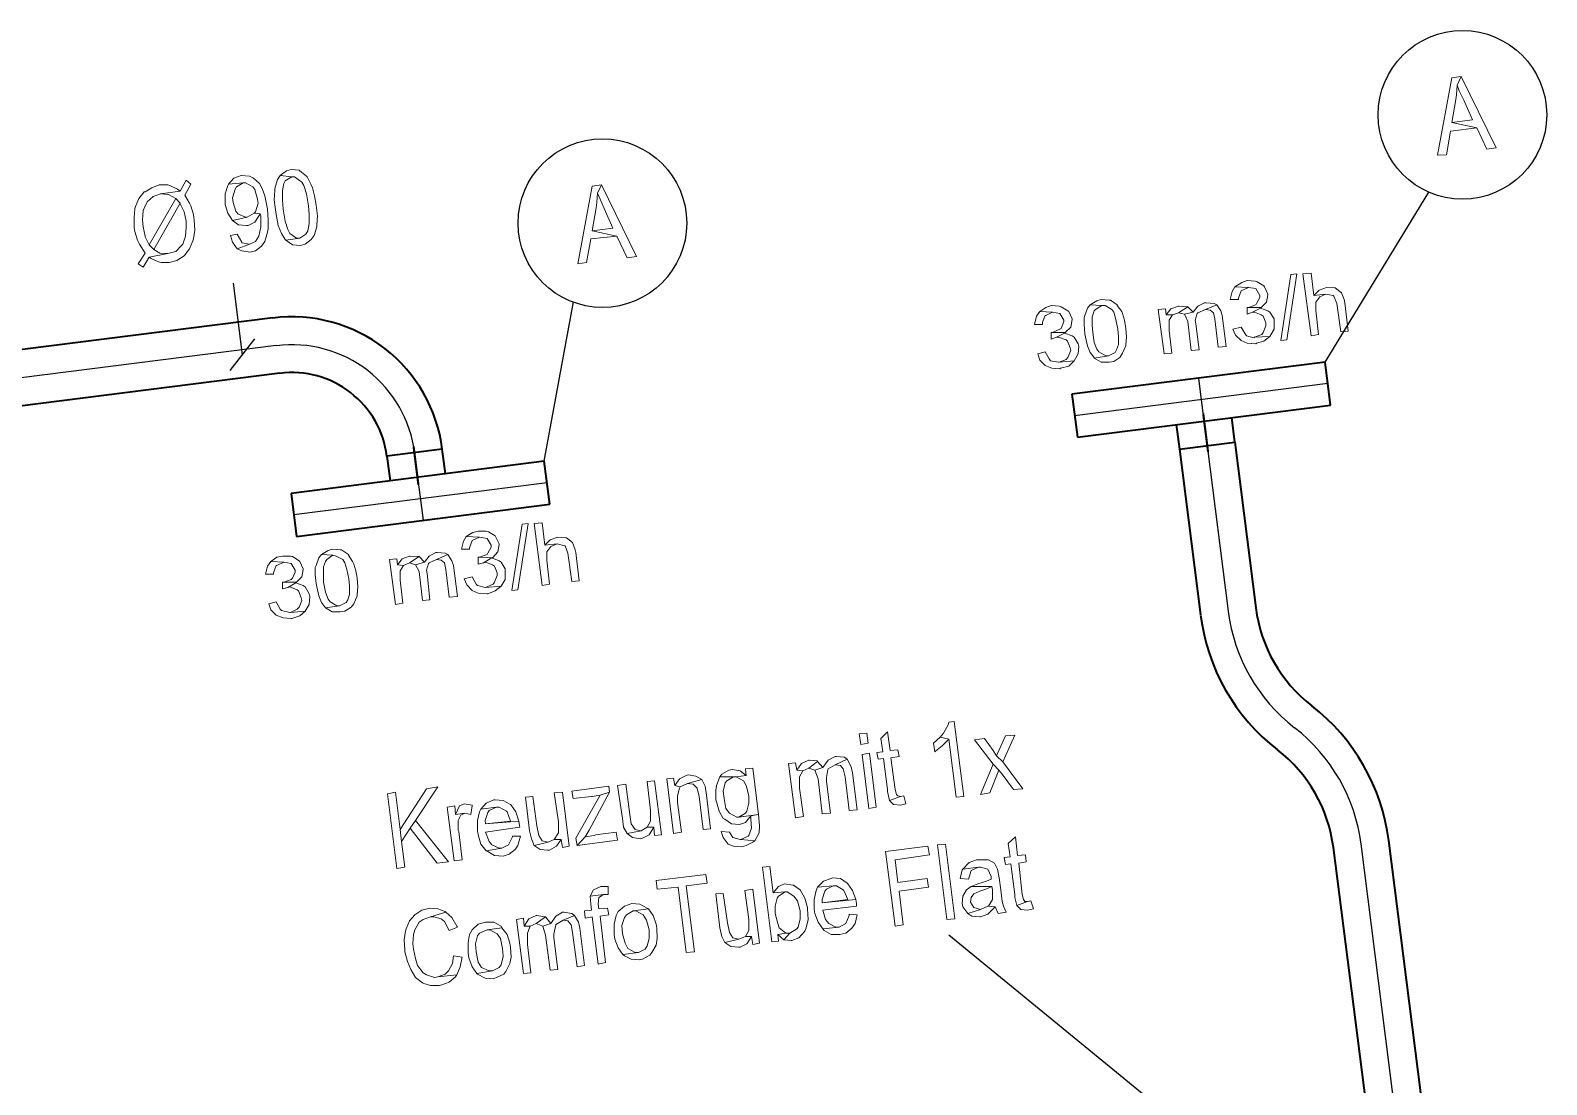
# Model space of a CAD drawing. Header units: metres. Extents: x 2713732.4 to 2713757.2, y 1226081.6 to 1226111.3.
# Drawn here: x 2713744.802 to 2713747.249, y 1226105.62 to 1226107.321 of the extents above; entities that cross this region are included whole.
import ezdxf

# ---------------------------------------------------------------- set-up
doc = ezdxf.new("R2010")
doc.units = ezdxf.units.M
doc.linetypes.add('DASHDOT', pattern=[1, 0.5, -0.25, 0, -0.25])
doc.layers.add('einlagen_boden_erstes_og', color=7, linetype='Continuous', true_color=0x000000)

msp = doc.modelspace()

# ---------------------------------------------------------------- linework, layer by layer
at = {"layer": 'einlagen_boden_erstes_og', "color": 7, "linetype": 'Continuous', "lineweight": 25, "extrusion": (0.000477202, 0.001815, 0.999998)}
for p, q in [((2713746.8916, 1226106.7861, -0.19), (2713747.0587, 1226107.0604, -0.1906)), ((2713745.1448, 1226106.798, -0.1892), (2713745.1301, 1226106.9136, -0.1894)), ((2713745.6317, 1226106.6262, -0.1891), (2713745.6788, 1226106.8833, -0.1896)), ((2713745.1249, 1226106.7723, -0.1892), (2713745.1647, 1226106.8237, -0.1893))]:
    msp.add_line(p, q, dxfattribs=at)
at = {"layer": 'einlagen_boden_erstes_og', "color": 150, "linetype": 'Continuous', "lineweight": 35, "true_color": 0x0080ff, "extrusion": (0.000477202, 0.001815, 0.999998)}
for p, q in [((2713745.1935, 1226106.8575, -0.1894), (2713743.3062, 1226106.618, -0.188)), ((2713745.2048, 1226106.7682, -0.1892), (2713743.3176, 1226106.5287, -0.1879)), ((2713745.4669, 1226106.6456, -0.1891), (2713745.3776, 1226106.6343, -0.189)), ((2713745.3776, 1226106.6343, -0.189), (2713745.3827, 1226106.5946, -0.189)), ((2713745.4286, 1226106.5904, -0.189), (2713745.421, 1226106.6499, -0.1891)), ((2713745.4289, 1226106.5879, -0.189), (2713745.4213, 1226106.6479, -0.1891)), ((2713745.472, 1226106.6059, -0.189), (2713745.4669, 1226106.6456, -0.1891)), ((2713745.6317, 1226106.6262, -0.1891), (2713745.223, 1226106.5743, -0.1889)), ((2713745.6405, 1226106.5568, -0.189), (2713745.6317, 1226106.6262, -0.1891)), ((2713745.223, 1226106.5743, -0.1889), (2713745.2318, 1226106.5049, -0.1887)), ((2713745.2318, 1226106.5049, -0.1887), (2713745.6405, 1226106.5568, -0.189))]:
    msp.add_line(p, q, dxfattribs=at)
at = {"layer": 'einlagen_boden_erstes_og', "color": 7, "linetype": 'DASHDOT', "lineweight": 25, "extrusion": (0.000477202, 0.001815, 0.999998)}
for p, q in [((2713745.1991, 1226106.8129, -0.1893), (2713743.3119, 1226106.5734, -0.1879)), ((2713746.7011, 1226106.651, -0.1897), (2713746.735, 1226106.384, -0.1892)), ((2713746.9492, 1226106.0089, -0.1887), (2713747.1153, 1226104.6998, -0.1864))]:
    msp.add_line(p, q, dxfattribs=at)
at = {"layer": 'einlagen_boden_erstes_og', "color": 1, "linetype": 'Continuous', "lineweight": 35, "true_color": 0xff0000, "extrusion": (0.000477202, 0.001815, 0.999998)}
for p, q in [((2713746.8916, 1226106.7861, -0.19), (2713746.4829, 1226106.7342, -0.1897)), ((2713746.9004, 1226106.7167, -0.1899), (2713746.8916, 1226106.7861, -0.19)), ((2713746.4829, 1226106.7342, -0.1897), (2713746.4917, 1226106.6648, -0.1896)), ((2713746.4917, 1226106.6648, -0.1896), (2713746.9004, 1226106.7167, -0.1899)), ((2713746.6945, 1226106.7031, -0.1898), (2713746.7021, 1226106.6431, -0.1897)), ((2713746.6948, 1226106.7006, -0.1898), (2713746.7023, 1226106.6411, -0.1897)), ((2713746.6514, 1226106.6851, -0.1897), (2713746.6564, 1226106.6454, -0.1897)), ((2713746.7457, 1226106.6567, -0.1897), (2713746.7407, 1226106.6964, -0.1898)), ((2713746.6564, 1226106.6454, -0.1897), (2713746.7457, 1226106.6567, -0.1897)), ((2713746.7457, 1226106.6567, -0.1897), (2713746.7796, 1226106.3896, -0.1893)), ((2713746.6564, 1226106.6454, -0.1897), (2713746.6903, 1226106.3783, -0.1892)), ((2713746.9046, 1226106.0032, -0.1886), (2713747.0707, 1226104.6942, -0.1863)), ((2713746.9939, 1226106.0145, -0.1887), (2713747.16, 1226104.7055, -0.1864))]:
    msp.add_line(p, q, dxfattribs=at)
at = {"layer": 'einlagen_boden_erstes_og', "color": 150, "linetype": 'Continuous', "lineweight": 25, "true_color": 0x0080ff, "extrusion": (0.000477202, 0.001815, 0.999998)}
for p, q in [((2713746.896, 1226106.7514, -0.19), (2713746.4873, 1226106.6995, -0.1897)), ((2713746.6872, 1226106.7602, -0.1899), (2713746.696, 1226106.6907, -0.1898)), ((2713745.6361, 1226106.5915, -0.1891), (2713745.2274, 1226106.5396, -0.1888)), ((2713745.4273, 1226106.6003, -0.189), (2713745.4361, 1226106.5308, -0.1889))]:
    msp.add_line(p, q, dxfattribs=at)
at = {"layer": 'einlagen_boden_erstes_og', "color": 140, "linetype": 'Continuous', "lineweight": 25, "true_color": 0x00c0ff, "extrusion": (0.000477202, 0.001815, 0.999998)}
msp.add_line((2713746.8383, 1226105.4082, -0.1875), (2713746.2842, 1226105.8616, -0.1881), dxfattribs=at)
at = {"layer": 'einlagen_boden_erstes_og', "color": 7, "lineweight": 0}
for points in [[(2713747.111, 1226107.2466), (2713747.0958, 1226107.2445), (2713747.073, 1226107.1196), (2713747.0871, 1226107.1206), (2713747.0936, 1226107.1587), (2713747.136, 1226107.1641), (2713747.0958, 1226107.1728), (2713747.1023, 1226107.2097), (2713747.1034, 1226107.2173), (2713747.1045, 1226107.2325)], [(2713747.111, 1226107.2466), (2713747.1045, 1226107.2325), (2713747.1077, 1226107.2238), (2713747.1153, 1226107.2086), (2713747.1295, 1226107.1771), (2713747.0958, 1226107.1728), (2713747.136, 1226107.1641), (2713747.1523, 1226107.1293), (2713747.1675, 1226107.1315)], [(2713745.2231, 1226107.0967), (2713745.2155, 1226107.0946), (2713745.2057, 1226107.087), (2713745.2242, 1226107.0848), (2713745.2286, 1226107.0848), (2713745.2405, 1226107.0761), (2713745.2438, 1226107.0707), (2713745.2481, 1226107.0576), (2713745.2514, 1226107.0381), (2713745.2525, 1226107.024), (2713745.2525, 1226107.0088), (2713745.2503, 1226106.9979), (2713745.247, 1226106.9925), (2713745.2372, 1226106.9859), (2713745.2144, 1226106.9827), (2713745.2253, 1226106.9751), (2713745.2383, 1226106.974), (2713745.2459, 1226106.9762), (2713745.2557, 1226106.9838), (2713745.2601, 1226106.9903), (2713745.2644, 1226107.0044), (2713745.2644, 1226107.0077), (2713745.2655, 1226107.0218), (2713745.2633, 1226107.0392), (2713745.2611, 1226107.0544), (2713745.2579, 1226107.0674), (2713745.2557, 1226107.0718), (2713745.2492, 1226107.0848), (2713745.2481, 1226107.0859), (2713745.2372, 1226107.0946), (2713745.2362, 1226107.0957)], [(2713745.0113, 1226107.0718), (2713745.0102, 1226107.0718), (2713744.9983, 1226107.0674), (2713744.9874, 1226107.0609), (2713744.9863, 1226107.0609), (2713744.9776, 1226107.05), (2713744.9722, 1226107.037), (2713744.9711, 1226107.0337), (2713744.97, 1226107.0185), (2713744.97, 1226107.0033), (2713744.9711, 1226106.9968), (2713744.9755, 1226106.9827), (2713744.9787, 1226106.9762), (2713744.9874, 1226106.962), (2713744.9766, 1226106.9447), (2713744.9842, 1226106.9392), (2713744.9939, 1226106.9555), (2713745.0243, 1226106.961), (2713745.0243, 1226106.961), (2713745.0113, 1226106.962), (2713745.0015, 1226106.9675), (2713744.9939, 1226106.9751), (2713744.9874, 1226106.9881), (2713744.9874, 1226106.9892), (2713744.9842, 1226107.0044), (2713744.9831, 1226107.0153), (2713744.9842, 1226107.0305), (2713744.9896, 1226107.0424), (2713744.9907, 1226107.0446), (2713745.0005, 1226107.0533), (2713745.0124, 1226107.0576), (2713745.0439, 1226107.062), (2713745.0396, 1226107.0652), (2713745.0276, 1226107.0707), (2713745.0243, 1226107.0718)], [(2713745.0537, 1226107.0794), (2713745.0439, 1226107.062), (2713745.0124, 1226107.0576), (2713745.0243, 1226107.0565), (2713745.0254, 1226107.0565), (2713745.0374, 1226107.05), (2713745.0439, 1226107.0424), (2713745.0439, 1226107.0413), (2713745.0504, 1226107.0283), (2713745.0537, 1226107.0131), (2713745.0537, 1226107.0033), (2713745.0526, 1226106.9892), (2713745.0482, 1226106.9762), (2713745.0461, 1226106.974), (2713745.0374, 1226106.9642), (2713745.0243, 1226106.961), (2713744.9939, 1226106.9555), (2713744.9972, 1226106.9534), (2713745.0091, 1226106.9479), (2713745.0135, 1226106.9468), (2713745.0265, 1226106.9468), (2713745.0385, 1226106.9501), (2713745.0504, 1226106.9577), (2713745.0504, 1226106.9577), (2713745.0591, 1226106.9686), (2713745.0645, 1226106.9816), (2713745.0656, 1226106.9849), (2713745.0678, 1226106.999), (2713745.0667, 1226107.0153), (2713745.0656, 1226107.024), (2713745.0613, 1226107.0381), (2713745.0591, 1226107.0424), (2713745.0515, 1226107.0555), (2713745.0613, 1226107.0728)], [(2713745.1221, 1226107.0728), (2713745.121, 1226107.0707), (2713745.1167, 1226107.0576), (2713745.1167, 1226107.0424), (2713745.1167, 1226107.0403), (2713745.121, 1226107.0261), (2713745.1286, 1226107.0142), (2713745.1525, 1226107.0196), (2713745.1493, 1226107.0196), (2713745.1373, 1226107.025), (2713745.1341, 1226107.0294), (2713745.1297, 1226107.0435), (2713745.1286, 1226107.0511), (2713745.133, 1226107.0652), (2713745.1351, 1226107.0685), (2713745.146, 1226107.075)], [(2713745.1427, 1226107.087), (2713745.1427, 1226107.087), (2713745.1308, 1226107.0826), (2713745.1221, 1226107.0728), (2713745.146, 1226107.075), (2713745.1493, 1226107.075), (2713745.1612, 1226107.0685), (2713745.1645, 1226107.0642), (2713745.1688, 1226107.0489), (2713745.1699, 1226107.0424), (2713745.1656, 1226107.0283), (2713745.1634, 1226107.0261), (2713745.1732, 1226107.025), (2713745.1742, 1226107.0218), (2713745.1742, 1226107.0196), (2713745.1742, 1226107.0044), (2713745.171, 1226106.9892), (2713745.1656, 1226106.9805), (2713745.1558, 1226106.9762), (2713745.1362, 1226106.9686), (2713745.1438, 1226106.9653), (2713745.1569, 1226106.9631), (2713745.1656, 1226106.9653), (2713745.1753, 1226106.9729), (2713745.1808, 1226106.9805), (2713745.1851, 1226106.9957), (2713745.1862, 1226107.0012), (2713745.1862, 1226107.0153), (2713745.1851, 1226107.0327), (2713745.184, 1226107.0381), (2713745.1808, 1226107.0544), (2713745.1764, 1226107.0663), (2713745.1721, 1226107.0739), (2713745.1623, 1226107.0826), (2713745.1558, 1226107.0859)], [(2713745.2057, 1226107.087), (2713745.2014, 1226107.0804), (2713745.1971, 1226107.0663), (2713745.1971, 1226107.0631), (2713745.196, 1226107.0479), (2713745.1981, 1226107.0316), (2713745.1992, 1226107.024), (2713745.2025, 1226107.0066), (2713745.2079, 1226106.9935), (2713745.2134, 1226106.9838), (2713745.2144, 1226106.9827), (2713745.2372, 1226106.9859), (2713745.2318, 1226106.9859), (2713745.221, 1226106.9935), (2713745.2177, 1226107.0001), (2713745.2134, 1226107.0131), (2713745.2101, 1226107.0327), (2713745.209, 1226107.0479), (2713745.209, 1226107.0631), (2713745.2112, 1226107.0739), (2713745.2134, 1226107.0783), (2713745.2242, 1226107.0848)], [(2713745.7239, 1226107.0718), (2713745.7087, 1226107.0696), (2713745.6859, 1226106.9447), (2713745.7, 1226106.9468), (2713745.7065, 1226106.9849), (2713745.7489, 1226106.9892), (2713745.7087, 1226106.9979), (2713745.7152, 1226107.0348), (2713745.7163, 1226107.0435), (2713745.7174, 1226107.0587)], [(2713745.7239, 1226107.0718), (2713745.7174, 1226107.0587), (2713745.7217, 1226107.0489), (2713745.7282, 1226107.0337), (2713745.7423, 1226107.0022), (2713745.7087, 1226106.9979), (2713745.7489, 1226106.9892), (2713745.7652, 1226106.9544), (2713745.7804, 1226106.9566)], [(2713745.0374, 1226107.05), (2713744.9939, 1226106.9751), (2713745.0015, 1226106.9675), (2713745.0439, 1226107.0424)], [(2713745.1634, 1226107.0261), (2713745.1525, 1226107.0196), (2713745.1286, 1226107.0142), (2713745.1384, 1226107.0077), (2713745.1514, 1226107.0066), (2713745.1536, 1226107.0066), (2713745.1645, 1226107.012), (2713745.1656, 1226107.0131), (2713745.1732, 1226107.025)], [(2713745.1362, 1226106.9925), (2713745.1254, 1226106.9903), (2713745.1286, 1226106.9794), (2713745.1362, 1226106.9686), (2713745.1558, 1226106.9762), (2713745.1438, 1226106.9783), (2713745.1438, 1226106.9794)]]:
    msp.add_lwpolyline(points, close=True, dxfattribs=at)
at = {"layer": 'einlagen_boden_erstes_og', "color": 1, "lineweight": 0}
for points in [[(2713746.8199, 1226106.8208), (2713746.8362, 1226106.9273), (2713746.846, 1226106.9284), (2713746.8297, 1226106.8219), (2713746.8199, 1226106.8208)], [(2713746.8688, 1226106.9295), (2713746.8557, 1226106.9284), (2713746.8688, 1226106.8284), (2713746.8807, 1226106.8306), (2713746.8764, 1226106.8697), (2713746.8764, 1226106.8708), (2713746.8764, 1226106.8828), (2713746.8829, 1226106.8914), (2713746.8927, 1226106.8958), (2713746.8731, 1226106.8936)], [(2713746.746, 1226106.9077), (2713746.7417, 1226106.9001), (2713746.7384, 1226106.8871), (2713746.7515, 1226106.8871), (2713746.7515, 1226106.8893), (2713746.7558, 1226106.9012), (2713746.7558, 1226106.9012), (2713746.7678, 1226106.9066)], [(2713746.7656, 1226106.9175), (2713746.7569, 1226106.9143), (2713746.746, 1226106.9077), (2713746.7678, 1226106.9066), (2713746.7678, 1226106.9066), (2713746.7797, 1226106.9045), (2713746.7862, 1226106.8936), (2713746.7862, 1226106.8904), (2713746.7808, 1226106.8806), (2713746.7797, 1226106.8784), (2713746.7678, 1226106.8741), (2713746.7884, 1226106.8741), (2713746.7971, 1226106.8828), (2713746.7993, 1226106.8947), (2713746.7993, 1226106.8958), (2713746.7938, 1226106.9077), (2713746.7927, 1226106.9088), (2713746.7819, 1226106.9153), (2713746.7786, 1226106.9164)], [(2713746.8938, 1226106.9066), (2713746.8818, 1226106.9023), (2713746.8731, 1226106.8936), (2713746.8927, 1226106.8958), (2713746.9046, 1226106.8936), (2713746.9057, 1226106.8925), (2713746.9101, 1226106.8806), (2713746.9166, 1226106.835), (2713746.9285, 1226106.836), (2713746.9231, 1226106.8817), (2713746.922, 1226106.8871), (2713746.9177, 1226106.898), (2713746.9079, 1226106.9056), (2713746.9068, 1226106.9056)], [(2713746.4495, 1226106.8773), (2713746.4408, 1226106.8741), (2713746.431, 1226106.8675), (2713746.4517, 1226106.8665), (2713746.4517, 1226106.8665), (2713746.4636, 1226106.8643), (2713746.4701, 1226106.8534), (2713746.4701, 1226106.8513), (2713746.4658, 1226106.8404), (2713746.4636, 1226106.8393), (2713746.4517, 1226106.8339), (2713746.4723, 1226106.8339), (2713746.481, 1226106.8426), (2713746.4832, 1226106.8545), (2713746.4832, 1226106.8556), (2713746.4777, 1226106.8675), (2713746.4766, 1226106.8686), (2713746.4658, 1226106.8751), (2713746.4625, 1226106.8762)], [(2713746.5125, 1226106.8784), (2713746.5081, 1226106.873), (2713746.5038, 1226106.861), (2713746.5027, 1226106.8578), (2713746.5027, 1226106.8469), (2713746.5038, 1226106.8317), (2713746.5049, 1226106.8263), (2713746.5081, 1226106.8121), (2713746.5125, 1226106.8013), (2713746.519, 1226106.7937), (2713746.519, 1226106.7926), (2713746.5418, 1226106.7959), (2713746.5375, 1226106.7959), (2713746.5266, 1226106.8024), (2713746.5234, 1226106.8067), (2713746.519, 1226106.8176), (2713746.5168, 1226106.8339), (2713746.5157, 1226106.8458), (2713746.5157, 1226106.8589), (2713746.519, 1226106.8686), (2713746.5212, 1226106.8708), (2713746.531, 1226106.8773)], [(2713746.5299, 1226106.8871), (2713746.5234, 1226106.8849), (2713746.5125, 1226106.8784), (2713746.531, 1226106.8773), (2713746.5364, 1226106.8773), (2713746.5472, 1226106.8708), (2713746.5505, 1226106.8665), (2713746.5538, 1226106.8545), (2713746.557, 1226106.8393), (2713746.5581, 1226106.8274), (2713746.5581, 1226106.8143), (2713746.5549, 1226106.8056), (2713746.5527, 1226106.8013), (2713746.5418, 1226106.7959), (2713746.519, 1226106.7926), (2713746.5299, 1226106.7861), (2713746.5429, 1226106.7861), (2713746.5505, 1226106.7872), (2713746.5603, 1226106.7937), (2713746.5646, 1226106.8002), (2713746.5701, 1226106.8121), (2713746.5701, 1226106.8143), (2713746.5711, 1226106.8263), (2713746.5701, 1226106.8404), (2713746.5679, 1226106.8534), (2713746.5646, 1226106.8643), (2713746.5635, 1226106.8675), (2713746.5559, 1226106.8773), (2713746.5559, 1226106.8784), (2713746.5451, 1226106.886), (2713746.5429, 1226106.886)], [(2713746.6341, 1226106.8719), (2713746.6222, 1226106.8708), (2713746.632, 1226106.7991), (2713746.6439, 1226106.8002), (2713746.6396, 1226106.8371), (2713746.6396, 1226106.8404), (2713746.6396, 1226106.8534), (2713746.645, 1226106.8621), (2713746.6352, 1226106.8621)], [(2713746.6559, 1226106.8762), (2713746.6548, 1226106.8762), (2713746.6428, 1226106.8719), (2713746.6352, 1226106.8621), (2713746.645, 1226106.8621), (2713746.6548, 1226106.8654), (2713746.67, 1226106.8751), (2713746.6689, 1226106.8751)], [(2713746.67, 1226106.8751), (2713746.6548, 1226106.8654), (2713746.6646, 1226106.8632), (2713746.6787, 1226106.8665)], [(2713746.6993, 1226106.8817), (2713746.6971, 1226106.8817), (2713746.6863, 1226106.8762), (2713746.6787, 1226106.8665), (2713746.6646, 1226106.8632), (2713746.6646, 1226106.8632), (2713746.67, 1226106.8513), (2713746.6754, 1226106.8045), (2713746.6885, 1226106.8056), (2713746.683, 1226106.848), (2713746.6819, 1226106.8534), (2713746.6852, 1226106.8643), (2713746.6863, 1226106.8654), (2713746.6982, 1226106.8708), (2713746.7167, 1226106.8784), (2713746.7124, 1226106.8806)], [(2713746.7167, 1226106.8784), (2713746.6982, 1226106.8708), (2713746.7058, 1226106.8697), (2713746.7113, 1226106.8654), (2713746.7134, 1226106.8556), (2713746.7189, 1226106.81), (2713746.7319, 1226106.8111), (2713746.7254, 1226106.861), (2713746.7232, 1226106.8686)], [(2713746.7656, 1226106.8741), (2713746.7656, 1226106.8632), (2713746.7743, 1226106.8665), (2713746.7873, 1226106.873), (2713746.7884, 1226106.8741), (2713746.7678, 1226106.8741)], [(2713746.7873, 1226106.873), (2713746.7743, 1226106.8665), (2713746.7775, 1226106.8665), (2713746.7884, 1226106.8621), (2713746.7917, 1226106.8599), (2713746.796, 1226106.8491), (2713746.796, 1226106.8447), (2713746.7917, 1226106.8339), (2713746.7895, 1226106.8306), (2713746.7775, 1226106.8263), (2713746.8025, 1226106.8274), (2713746.809, 1226106.8393), (2713746.809, 1226106.8513), (2713746.809, 1226106.8556), (2713746.8025, 1226106.8665), (2713746.7993, 1226106.8686)], [(2713746.431, 1226106.8675), (2713746.4256, 1226106.8599), (2713746.4223, 1226106.8469), (2713746.4354, 1226106.8469), (2713746.4354, 1226106.8502), (2713746.4397, 1226106.861), (2713746.4408, 1226106.861), (2713746.4517, 1226106.8665)], [(2713746.4495, 1226106.8339), (2713746.4495, 1226106.823), (2713746.4582, 1226106.8263), (2713746.4712, 1226106.8328), (2713746.4723, 1226106.8339), (2713746.4517, 1226106.8339)], [(2713746.4712, 1226106.8328), (2713746.4582, 1226106.8263), (2713746.4614, 1226106.8263), (2713746.4734, 1226106.8219), (2713746.4756, 1226106.8197), (2713746.4799, 1226106.8089), (2713746.481, 1226106.8045), (2713746.4766, 1226106.7937), (2713746.4734, 1226106.7904), (2713746.4625, 1226106.7861), (2713746.4864, 1226106.7882), (2713746.4929, 1226106.7991), (2713746.494, 1226106.8111), (2713746.4929, 1226106.8154), (2713746.4864, 1226106.8263), (2713746.4832, 1226106.8284)], [(2713746.7558, 1226106.8426), (2713746.7428, 1226106.8393), (2713746.7471, 1226106.8295), (2713746.7558, 1226106.8208), (2713746.7656, 1226106.8165), (2713746.7797, 1226106.8154), (2713746.7808, 1226106.8165), (2713746.7927, 1226106.8197), (2713746.8025, 1226106.8274), (2713746.8025, 1226106.8274), (2713746.7775, 1226106.8263), (2713746.7764, 1226106.8252), (2713746.7645, 1226106.8284), (2713746.7623, 1226106.8317)], [(2713746.4397, 1226106.8024), (2713746.4278, 1226106.7991), (2713746.431, 1226106.7893), (2713746.4397, 1226106.7806), (2713746.4506, 1226106.7763), (2713746.4636, 1226106.7752), (2713746.4647, 1226106.7763), (2713746.4777, 1226106.7796), (2713746.4864, 1226106.7882), (2713746.4864, 1226106.7882), (2713746.4625, 1226106.7861), (2713746.4614, 1226106.7861), (2713746.4484, 1226106.7882), (2713746.4462, 1226106.7915)]]:
    msp.add_lwpolyline(points, close=True, dxfattribs=at)
at = {"layer": 'einlagen_boden_erstes_og', "color": 150, "lineweight": 0}
for points in [[(2713745.5055, 1226106.5047), (2713745.5012, 1226106.4971), (2713745.4979, 1226106.4841), (2713745.511, 1226106.4841), (2713745.511, 1226106.4863), (2713745.5153, 1226106.4982), (2713745.5153, 1226106.4982), (2713745.5273, 1226106.5037)], [(2713745.5251, 1226106.5134), (2713745.5164, 1226106.5113), (2713745.5055, 1226106.5047), (2713745.5273, 1226106.5037), (2713745.5273, 1226106.5037), (2713745.5392, 1226106.5015), (2713745.5457, 1226106.4906), (2713745.5457, 1226106.4874), (2713745.5403, 1226106.4776), (2713745.5392, 1226106.4754), (2713745.5273, 1226106.4711), (2713745.5479, 1226106.47), (2713745.5566, 1226106.4798), (2713745.5588, 1226106.4917), (2713745.5588, 1226106.4928), (2713745.5533, 1226106.5037), (2713745.5523, 1226106.5058), (2713745.5414, 1226106.5123), (2713745.5381, 1226106.5134)], [(2713745.5794, 1226106.4178), (2713745.5957, 1226106.5243), (2713745.6055, 1226106.5254), (2713745.5892, 1226106.4189), (2713745.5794, 1226106.4178)], [(2713745.6283, 1226106.5265), (2713745.6153, 1226106.5254), (2713745.6283, 1226106.4254), (2713745.6402, 1226106.4276), (2713745.6359, 1226106.4667), (2713745.6359, 1226106.4678), (2713745.6359, 1226106.4798), (2713745.6424, 1226106.4884), (2713745.6522, 1226106.4928), (2713745.6326, 1226106.4906)], [(2713745.2894, 1226106.4841), (2713745.2829, 1226106.4819), (2713745.272, 1226106.4754), (2713745.2905, 1226106.4743), (2713745.2959, 1226106.4732), (2713745.3068, 1226106.4678), (2713745.31, 1226106.4624), (2713745.3133, 1226106.4515), (2713745.3165, 1226106.4363), (2713745.3176, 1226106.4244), (2713745.3176, 1226106.4113), (2713745.3144, 1226106.4026), (2713745.3122, 1226106.3983), (2713745.3013, 1226106.3929), (2713745.2785, 1226106.3896), (2713745.2894, 1226106.3831), (2713745.3024, 1226106.3831), (2713745.31, 1226106.3842), (2713745.3198, 1226106.3907), (2713745.3241, 1226106.3961), (2713745.3296, 1226106.4092), (2713745.3296, 1226106.4113), (2713745.3307, 1226106.4233), (2713745.3296, 1226106.4374), (2713745.3274, 1226106.4493), (2713745.3241, 1226106.4602), (2713745.322, 1226106.4646), (2713745.3155, 1226106.4743), (2713745.3155, 1226106.4754), (2713745.3046, 1226106.483), (2713745.3024, 1226106.483)], [(2713745.6533, 1226106.5037), (2713745.6413, 1226106.4993), (2713745.6326, 1226106.4906), (2713745.6522, 1226106.4928), (2713745.6641, 1226106.4895), (2713745.6652, 1226106.4895), (2713745.6696, 1226106.4776), (2713745.6761, 1226106.432), (2713745.688, 1226106.4331), (2713745.6826, 1226106.4787), (2713745.6815, 1226106.483), (2713745.6772, 1226106.495), (2713745.6674, 1226106.5026), (2713745.6663, 1226106.5026)], [(2713745.1905, 1226106.4646), (2713745.1851, 1226106.4569), (2713745.1819, 1226106.4439), (2713745.1949, 1226106.4439), (2713745.1949, 1226106.4461), (2713745.1992, 1226106.458), (2713745.2003, 1226106.458), (2713745.2112, 1226106.4635)], [(2713745.209, 1226106.4732), (2713745.2003, 1226106.4711), (2713745.1905, 1226106.4646), (2713745.2112, 1226106.4635), (2713745.2112, 1226106.4635), (2713745.2231, 1226106.4613), (2713745.2296, 1226106.4504), (2713745.2296, 1226106.4472), (2713745.2253, 1226106.4374), (2713745.2231, 1226106.4352), (2713745.2112, 1226106.4309), (2713745.2318, 1226106.4309), (2713745.2405, 1226106.4396), (2713745.2427, 1226106.4515), (2713745.2427, 1226106.4526), (2713745.2372, 1226106.4646), (2713745.2362, 1226106.4656), (2713745.2253, 1226106.4722), (2713745.222, 1226106.4732)], [(2713745.272, 1226106.4754), (2713745.2677, 1226106.47), (2713745.2633, 1226106.458), (2713745.2622, 1226106.4548), (2713745.2622, 1226106.4428), (2713745.2633, 1226106.4287), (2713745.2644, 1226106.4233), (2713745.2677, 1226106.4092), (2713745.272, 1226106.3983), (2713745.2785, 1226106.3896), (2713745.2785, 1226106.3896), (2713745.3013, 1226106.3929), (2713745.297, 1226106.3929), (2713745.2861, 1226106.3994), (2713745.2829, 1226106.4037), (2713745.2785, 1226106.4146), (2713745.2753, 1226106.4309), (2713745.2753, 1226106.4428), (2713745.2753, 1226106.4559), (2713745.2785, 1226106.4646), (2713745.2807, 1226106.4678), (2713745.2905, 1226106.4743)], [(2713745.3937, 1226106.4689), (2713745.3817, 1226106.4678), (2713745.3915, 1226106.395), (2713745.4034, 1226106.3972), (2713745.3991, 1226106.4341), (2713745.3991, 1226106.4374), (2713745.3991, 1226106.4493), (2713745.4045, 1226106.458), (2713745.3948, 1226106.4591)], [(2713745.4154, 1226106.4732), (2713745.4143, 1226106.4732), (2713745.4024, 1226106.4689), (2713745.3948, 1226106.4591), (2713745.4045, 1226106.458), (2713745.4143, 1226106.4624), (2713745.4295, 1226106.4722), (2713745.4284, 1226106.4722)], [(2713745.4295, 1226106.4722), (2713745.4143, 1226106.4624), (2713745.4241, 1226106.4591), (2713745.4382, 1226106.4635)], [(2713745.4588, 1226106.4787), (2713745.4567, 1226106.4787), (2713745.4458, 1226106.4732), (2713745.4382, 1226106.4635), (2713745.4241, 1226106.4591), (2713745.4241, 1226106.4591), (2713745.4295, 1226106.4483), (2713745.4349, 1226106.4015), (2713745.4469, 1226106.4026), (2713745.4425, 1226106.445), (2713745.4415, 1226106.4504), (2713745.4447, 1226106.4613), (2713745.4458, 1226106.4624), (2713745.4578, 1226106.4678), (2713745.4762, 1226106.4754), (2713745.4719, 1226106.4776)], [(2713745.4762, 1226106.4754), (2713745.4578, 1226106.4678), (2713745.4654, 1226106.4667), (2713745.4708, 1226106.4624), (2713745.473, 1226106.4515), (2713745.4784, 1226106.407), (2713745.4914, 1226106.4081), (2713745.4849, 1226106.458), (2713745.4827, 1226106.4656)], [(2713745.5251, 1226106.4711), (2713745.5251, 1226106.4602), (2713745.5338, 1226106.4624), (2713745.5468, 1226106.47), (2713745.5479, 1226106.47), (2713745.5273, 1226106.4711)], [(2713745.5468, 1226106.47), (2713745.5338, 1226106.4624), (2713745.537, 1226106.4635), (2713745.5479, 1226106.4591), (2713745.5512, 1226106.4569), (2713745.5555, 1226106.4461), (2713745.5555, 1226106.4417), (2713745.5512, 1226106.4309), (2713745.549, 1226106.4276), (2713745.537, 1226106.4222), (2713745.562, 1226106.4244), (2713745.5686, 1226106.4352), (2713745.5686, 1226106.4483), (2713745.5686, 1226106.4526), (2713745.562, 1226106.4635), (2713745.5588, 1226106.4656)], [(2713745.209, 1226106.4309), (2713745.209, 1226106.42), (2713745.2177, 1226106.4222), (2713745.2307, 1226106.4298), (2713745.2318, 1226106.4309), (2713745.2112, 1226106.4309)], [(2713745.5153, 1226106.4396), (2713745.5023, 1226106.4363), (2713745.5066, 1226106.4265), (2713745.5153, 1226106.4178), (2713745.5251, 1226106.4135), (2713745.5392, 1226106.4124), (2713745.5403, 1226106.4124), (2713745.5523, 1226106.4168), (2713745.562, 1226106.4244), (2713745.562, 1226106.4244), (2713745.537, 1226106.4222), (2713745.536, 1226106.4222), (2713745.524, 1226106.4254), (2713745.5218, 1226106.4276)], [(2713745.2307, 1226106.4298), (2713745.2177, 1226106.4222), (2713745.221, 1226106.4233), (2713745.2329, 1226106.4189), (2713745.2351, 1226106.4168), (2713745.2394, 1226106.4059), (2713745.2405, 1226106.4015), (2713745.2362, 1226106.3907), (2713745.2329, 1226106.3874), (2713745.222, 1226106.382), (2713745.2459, 1226106.3842), (2713745.2525, 1226106.395), (2713745.2535, 1226106.4081), (2713745.2525, 1226106.4124), (2713745.2459, 1226106.4233), (2713745.2427, 1226106.4254)], [(2713745.1992, 1226106.3994), (2713745.1873, 1226106.3961), (2713745.1905, 1226106.3863), (2713745.1992, 1226106.3777), (2713745.2101, 1226106.3733), (2713745.2231, 1226106.3722), (2713745.2242, 1226106.3722), (2713745.2372, 1226106.3766), (2713745.2459, 1226106.3842), (2713745.2459, 1226106.3842), (2713745.222, 1226106.382), (2713745.221, 1226106.382), (2713745.2079, 1226106.3853), (2713745.2057, 1226106.3874)]]:
    msp.add_lwpolyline(points, close=True, dxfattribs=at)
at = {"layer": 'einlagen_boden_erstes_og', "color": 140, "lineweight": 0}
for points in [[(2713746.1519, 1226106.1876), (2713746.1399, 1226106.1865), (2713746.1421, 1226106.1691), (2713746.154, 1226106.1713)], [(2713746.1855, 1226106.1897), (2713746.1747, 1226106.1789), (2713746.1779, 1226106.1571), (2713746.1682, 1226106.1561), (2713746.1703, 1226106.1452), (2713746.179, 1226106.1463), (2713746.1855, 1226106.0963), (2713746.1855, 1226106.0931), (2713746.1888, 1226106.0789), (2713746.2062, 1226106.0855), (2713746.2018, 1226106.0865), (2713746.1997, 1226106.0887), (2713746.1975, 1226106.0963), (2713746.191, 1226106.1474), (2713746.204, 1226106.1495), (2713746.2018, 1226106.1604), (2713746.1899, 1226106.1593)], [(2713746.2931, 1226106.206), (2713746.2844, 1226106.2049), (2713746.2833, 1226106.2006), (2713746.2757, 1226106.1876), (2713746.2703, 1226106.181), (2713746.2844, 1226106.1778), (2713746.2963, 1226106.0844), (2713746.3083, 1226106.0855)], [(2713746.2703, 1226106.181), (2713746.2594, 1226106.1713), (2713746.2616, 1226106.1571), (2713746.2627, 1226106.1582), (2713746.2735, 1226106.1669), (2713746.2746, 1226106.168), (2713746.2844, 1226106.1778)], [(2713746.3419, 1226106.1789), (2713746.3257, 1226106.1767), (2713746.3561, 1226106.1376), (2713746.3648, 1226106.1278), (2713746.3702, 1226106.1213), (2713746.3887, 1226106.0963), (2713746.4039, 1226106.0974), (2713746.3713, 1226106.1409), (2713746.3615, 1226106.1506), (2713746.3561, 1226106.1593)], [(2713746.3908, 1226106.1843), (2713746.3756, 1226106.1832), (2713746.3658, 1226106.1604), (2713746.3615, 1226106.1506), (2713746.3713, 1226106.1409)], [(2713746.0367, 1226106.1398), (2713746.0259, 1226106.1387), (2713746.0367, 1226106.0507), (2713746.0498, 1226106.0529), (2713746.0432, 1226106.0985), (2713746.0432, 1226106.1017), (2713746.0432, 1226106.117), (2713746.0487, 1226106.1267), (2713746.0389, 1226106.1278)], [(2713746.0595, 1226106.1441), (2713746.0584, 1226106.1441), (2713746.0465, 1226106.1387), (2713746.0389, 1226106.1278), (2713746.0487, 1226106.1267), (2713746.0584, 1226106.1311), (2713746.0726, 1226106.1419), (2713746.0726, 1226106.143)], [(2713746.0726, 1226106.1419), (2713746.0584, 1226106.1311), (2713746.0682, 1226106.1278), (2713746.0813, 1226106.1322)], [(2713746.103, 1226106.1495), (2713746.1008, 1226106.1495), (2713746.0899, 1226106.1441), (2713746.0813, 1226106.1322), (2713746.0682, 1226106.1278), (2713746.0682, 1226106.1278), (2713746.0736, 1226106.1137), (2713746.0802, 1226106.0572), (2713746.0932, 1226106.0583), (2713746.0867, 1226106.1094), (2713746.0867, 1226106.1159), (2713746.0889, 1226106.1289), (2713746.0899, 1226106.13), (2713746.1008, 1226106.1365), (2713746.1204, 1226106.1452), (2713746.116, 1226106.1485)], [(2713746.1204, 1226106.1452), (2713746.1008, 1226106.1365), (2713746.1095, 1226106.1354), (2713746.1138, 1226106.13), (2713746.1171, 1226106.117), (2713746.1236, 1226106.0626), (2713746.1367, 1226106.0637), (2713746.129, 1226106.1235), (2713746.1269, 1226106.1332)], [(2713746.1562, 1226106.155), (2713746.1443, 1226106.1528), (2713746.1551, 1226106.0659), (2713746.1671, 1226106.0681)], [(2713746.3561, 1226106.1376), (2713746.3354, 1226106.0887), (2713746.3506, 1226106.0909), (2713746.3648, 1226106.1278)], [(2713745.8401, 1226106.1148), (2713745.8292, 1226106.1137), (2713745.8401, 1226106.0257), (2713745.8531, 1226106.0279), (2713745.8466, 1226106.0757), (2713745.8466, 1226106.0865), (2713745.8499, 1226106.0985), (2713745.851, 1226106.1007), (2713745.8423, 1226106.1028)], [(2713745.864, 1226106.1202), (2713745.8607, 1226106.1191), (2713745.8499, 1226106.1137), (2713745.8423, 1226106.1028), (2713745.851, 1226106.1007), (2713745.8629, 1226106.1061), (2713745.8857, 1226106.1126), (2713745.876, 1226106.118)], [(2713745.9151, 1226106.117), (2713745.9096, 1226106.1028), (2713745.9085, 1226106.0952), (2713745.9085, 1226106.08), (2713745.9096, 1226106.0768), (2713745.914, 1226106.0616), (2713745.9205, 1226106.0496), (2713745.9227, 1226106.0485), (2713745.9335, 1226106.0409), (2713745.9466, 1226106.0398), (2713745.9563, 1226106.0431), (2713745.965, 1226106.054), (2713745.977, 1226106.0561), (2713745.9455, 1226106.0518), (2713745.9422, 1226106.0518), (2713745.9303, 1226106.0583), (2713745.9248, 1226106.0659), (2713745.9216, 1226106.0822), (2713745.9205, 1226106.0941), (2713745.9237, 1226106.1072), (2713745.9259, 1226106.1104), (2713745.9368, 1226106.117)], [(2713745.9346, 1226106.1289), (2713745.9292, 1226106.1278), (2713745.9183, 1226106.1213), (2713745.9151, 1226106.117), (2713745.9368, 1226106.117), (2713745.9411, 1226106.117), (2713745.9574, 1226106.1191), (2713745.9476, 1226106.1267)], [(2713745.9683, 1226106.1311), (2713745.9563, 1226106.13), (2713745.9574, 1226106.1191), (2713745.9411, 1226106.117), (2713745.9531, 1226106.1104), (2713745.9574, 1226106.1028), (2713745.9618, 1226106.0865), (2713745.9618, 1226106.0746), (2713745.9585, 1226106.0616), (2713745.9563, 1226106.0583), (2713745.9455, 1226106.0518), (2713745.977, 1226106.0561)], [(2713745.3915, 1226106.092), (2713745.3785, 1226106.0898), (2713745.3937, 1226105.9692), (2713745.4067, 1226105.9714), (2713745.4013, 1226106.0127), (2713745.3991, 1226106.0322)], [(2713745.4599, 1226106.1007), (2713745.4415, 1226106.0974), (2713745.3991, 1226106.0322), (2713745.4013, 1226106.0127), (2713745.4154, 1226106.0344), (2713745.4241, 1226106.0464)], [(2713745.6609, 1226106.092), (2713745.6478, 1226106.0909), (2713745.6544, 1226106.0442), (2713745.6544, 1226106.0409), (2713745.6544, 1226106.0268), (2713745.6478, 1226106.0159), (2713745.6587, 1226106.0159), (2713745.6609, 1226106.0029), (2713745.6717, 1226106.0051)], [(2713745.7358, 1226106.1017), (2713745.6761, 1226106.0941), (2713745.6783, 1226106.0822), (2713745.7076, 1226106.0855), (2713745.7087, 1226106.0855), (2713745.7217, 1226106.0876), (2713745.7369, 1226106.092)], [(2713745.7369, 1226106.092), (2713745.7217, 1226106.0876), (2713745.6826, 1226106.0181), (2713745.6848, 1226106.0062), (2713745.6978, 1226106.0203), (2713745.7043, 1226106.0311)], [(2713745.763, 1226106.105), (2713745.75, 1226106.1028), (2713745.7576, 1226106.0496), (2713745.7597, 1226106.0355), (2713745.7652, 1226106.0257), (2713745.788, 1226106.0301), (2713745.7782, 1226106.0322), (2713745.7717, 1226106.0409), (2713745.7717, 1226106.0409), (2713745.7695, 1226106.0561)], [(2713745.8097, 1226106.1104), (2713745.7977, 1226106.1094), (2713745.8032, 1226106.0626), (2713745.8032, 1226106.0605), (2713745.8032, 1226106.0453), (2713745.7977, 1226106.0355), (2713745.8086, 1226106.0355), (2713745.8097, 1226106.0225), (2713745.8206, 1226106.0235)], [(2713745.8857, 1226106.1126), (2713745.8629, 1226106.1061), (2713745.8716, 1226106.105), (2713745.8781, 1226106.0985), (2713745.8814, 1226106.0855), (2713745.8879, 1226106.0322), (2713745.8999, 1226106.0333), (2713745.8933, 1226106.0876), (2713745.8912, 1226106.1017)], [(2713745.4871, 1226106.0702), (2713745.4751, 1226106.0681), (2713745.486, 1226105.9812), (2713745.499, 1226105.9833), (2713745.4936, 1226106.029), (2713745.4925, 1226106.0311), (2713745.4925, 1226106.0464), (2713745.4969, 1226106.055), (2713745.5034, 1226106.0583), (2713745.4882, 1226106.0561)], [(2713745.5023, 1226106.0735), (2713745.4947, 1226106.0702), (2713745.4947, 1226106.0702), (2713745.4882, 1226106.0561), (2713745.5034, 1226106.0583), (2713745.5132, 1226106.0561), (2713745.5153, 1226106.0702), (2713745.5153, 1226106.0713)], [(2713745.5294, 1226106.0648), (2713745.5273, 1226106.0605), (2713745.524, 1226106.0464), (2713745.524, 1226106.0301), (2713745.5251, 1226106.0235), (2713745.5294, 1226106.0083), (2713745.5381, 1226105.9975), (2713745.5631, 1226106.0018), (2713745.5588, 1226106.0018), (2713745.5468, 1226106.0072), (2713745.5425, 1226106.0127), (2713745.537, 1226106.0279), (2713745.5924, 1226106.0355), (2713745.5914, 1226106.0387), (2713745.5903, 1226106.0453), (2713745.537, 1226106.0409), (2713745.536, 1226106.0464), (2713745.5403, 1226106.0594), (2713745.5425, 1226106.0626), (2713745.5544, 1226106.0681)], [(2713745.5523, 1226106.08), (2713745.5501, 1226106.08), (2713745.5381, 1226106.0746), (2713745.5294, 1226106.0648), (2713745.5544, 1226106.0681), (2713745.5588, 1226106.0681), (2713745.5707, 1226106.0616), (2713745.5718, 1226106.0605), (2713745.5772, 1226106.0453), (2713745.537, 1226106.0409), (2713745.5903, 1226106.0453), (2713745.5859, 1226106.0605), (2713745.5783, 1226106.0713), (2713745.5772, 1226106.0724), (2713745.5653, 1226106.0789)], [(2713745.6131, 1226106.0855), (2713745.6011, 1226106.0844), (2713745.6077, 1226106.0301), (2713745.6109, 1226106.017), (2713745.6153, 1226106.0062), (2713745.6381, 1226106.0116), (2713745.6283, 1226106.0138), (2713745.6229, 1226106.0225), (2713745.6229, 1226106.0225), (2713745.6196, 1226106.0377)], [(2713746.2116, 1226106.0865), (2713746.2062, 1226106.0855), (2713746.1888, 1226106.0789), (2713746.1953, 1226106.0724), (2713746.2062, 1226106.0713), (2713746.2149, 1226106.0735)], [(2713745.4241, 1226106.0464), (2713745.4154, 1226106.0344), (2713745.4588, 1226105.9779), (2713745.4773, 1226105.9801)], [(2713745.977, 1226106.0561), (2713745.965, 1226106.054), (2713745.965, 1226106.0485), (2713745.9661, 1226106.0344), (2713745.9618, 1226106.0225), (2713745.9607, 1226106.0214), (2713745.9487, 1226106.0159), (2713745.9715, 1226106.0138), (2713745.9781, 1226106.0268), (2713745.9791, 1226106.0377)], [(2713745.5805, 1226106.0214), (2713745.5805, 1226106.0203), (2713745.574, 1226106.0072), (2713745.5631, 1226106.0018), (2713745.5381, 1226105.9975), (2713745.5403, 1226105.9964), (2713745.5512, 1226105.9899), (2713745.5653, 1226105.9888), (2713745.5751, 1226105.992), (2713745.5848, 1226105.9996), (2713745.5892, 1226106.0062), (2713745.5935, 1226106.0214)], [(2713745.6478, 1226106.0159), (2713745.6381, 1226106.0116), (2713745.6153, 1226106.0062), (2713745.625, 1226105.9996), (2713745.637, 1226105.9986), (2713745.6402, 1226105.9986), (2713745.6511, 1226106.0051), (2713745.6587, 1226106.0159)], [(2713745.7478, 1226106.0279), (2713745.7141, 1226106.0235), (2713745.7119, 1226106.0225), (2713745.6978, 1226106.0203), (2713745.6848, 1226106.0062), (2713745.75, 1226106.0148)], [(2713745.7977, 1226106.0355), (2713745.788, 1226106.0301), (2713745.7652, 1226106.0257), (2713745.7738, 1226106.0192), (2713745.7869, 1226106.017), (2713745.7901, 1226106.0181), (2713745.801, 1226106.0235), (2713745.8086, 1226106.0355)], [(2713745.9172, 1226106.029), (2713745.9205, 1226106.0192), (2713745.9281, 1226106.0083), (2713745.9368, 1226106.0051), (2713745.9498, 1226106.004), (2713745.9574, 1226106.0062), (2713745.9683, 1226106.0116), (2713745.9715, 1226106.0138), (2713745.9487, 1226106.0159), (2713745.9476, 1226106.0159), (2713745.9357, 1226106.0192), (2713745.9303, 1226106.0279)], [(2713746.3919, 1226106.0203), (2713746.38, 1226106.0094), (2713746.3832, 1226105.9877), (2713746.3735, 1226105.9866), (2713746.3756, 1226105.9757), (2713746.3843, 1226105.9768), (2713746.3908, 1226105.9269), (2713746.3908, 1226105.9225), (2713746.3941, 1226105.9095), (2713746.4115, 1226105.916), (2713746.4071, 1226105.916), (2713746.405, 1226105.9193), (2713746.4028, 1226105.9269), (2713746.3973, 1226105.9779), (2713746.4093, 1226105.9801), (2713746.4082, 1226105.991), (2713746.3952, 1226105.9899)], [(2713746.2507, 1226106.0051), (2713746.1823, 1226105.9964), (2713746.1975, 1226105.8758), (2713746.2105, 1226105.878), (2713746.204, 1226105.9323), (2713746.2518, 1226105.9388), (2713746.2496, 1226105.9529), (2713746.2018, 1226105.9464), (2713746.1975, 1226105.9833), (2713746.2529, 1226105.991)], [(2713746.2811, 1226105.8867), (2713746.2659, 1226106.0072), (2713746.2789, 1226106.0083), (2713746.2942, 1226105.8878), (2713746.2811, 1226105.8867)], [(2713745.9954, 1226105.9725), (2713745.9835, 1226105.9714), (2713745.9987, 1226105.8508), (2713746.0096, 1226105.8519), (2713746.0085, 1226105.8628), (2713746.0215, 1226105.8649), (2713746.0106, 1226105.8736), (2713746.0085, 1226105.8802), (2713746.0041, 1226105.8965), (2713746.0041, 1226105.9084), (2713746.0074, 1226105.9214), (2713746.0096, 1226105.9247), (2713746.0204, 1226105.9312), (2713746.0009, 1226105.9301)], [(2713746.3072, 1226105.9681), (2713746.3061, 1226105.9671), (2713746.3028, 1226105.9529), (2713746.3159, 1226105.9518), (2713746.3159, 1226105.9518), (2713746.3202, 1226105.966), (2713746.3202, 1226105.966), (2713746.3322, 1226105.9714)], [(2713746.3333, 1226105.9833), (2713746.3289, 1226105.9833), (2713746.317, 1226105.979), (2713746.3159, 1226105.9779), (2713746.3072, 1226105.9681), (2713746.3322, 1226105.9714), (2713746.3354, 1226105.9714), (2713746.3474, 1226105.9681), (2713746.3528, 1226105.9562), (2713746.3528, 1226105.9518), (2713746.3452, 1226105.9486), (2713746.3311, 1226105.9442), (2713746.3202, 1226105.9399), (2713746.3539, 1226105.9399), (2713746.355, 1226105.9345), (2713746.355, 1226105.9193), (2713746.3485, 1226105.9084), (2713746.3474, 1226105.9084), (2713746.3593, 1226105.9073), (2713746.3637, 1226105.8965), (2713746.3767, 1226105.8986), (2713746.3724, 1226105.9084), (2713746.3702, 1226105.916), (2713746.368, 1226105.9345), (2713746.3658, 1226105.954), (2713746.3626, 1226105.9681), (2713746.3582, 1226105.9779), (2713746.3485, 1226105.9833), (2713746.3463, 1226105.9833)], [(2713745.8922, 1226105.9595), (2713745.8119, 1226105.9497), (2713745.814, 1226105.9356), (2713745.8477, 1226105.9388), (2713745.8607, 1226105.8334), (2713745.8738, 1226105.8345), (2713745.8607, 1226105.941), (2713745.8944, 1226105.9453)], [(2713746.0193, 1226105.9442), (2713746.0096, 1226105.9399), (2713746.0009, 1226105.9301), (2713746.0204, 1226105.9312), (2713746.0237, 1226105.9312), (2713746.0345, 1226105.9247), (2713746.04, 1226105.9171), (2713746.0443, 1226105.9008), (2713746.0443, 1226105.8878), (2713746.0411, 1226105.8747), (2713746.0389, 1226105.8715), (2713746.028, 1226105.8649), (2713746.0183, 1226105.8541), (2713746.0302, 1226105.853), (2713746.0313, 1226105.853), (2713746.0421, 1226105.8573), (2713746.0519, 1226105.8682), (2713746.0541, 1226105.8736), (2713746.0574, 1226105.8867), (2713746.0563, 1226105.9041), (2713746.0563, 1226105.9062), (2713746.0519, 1226105.9214), (2713746.0519, 1226105.9214), (2713746.0443, 1226105.9345), (2713746.0335, 1226105.9421), (2713746.0324, 1226105.9421)], [(2713746.0965, 1226105.954), (2713746.0943, 1226105.9529), (2713746.0823, 1226105.9486), (2713746.0726, 1226105.9388), (2713746.0975, 1226105.941), (2713746.103, 1226105.941), (2713746.1138, 1226105.9345), (2713746.1149, 1226105.9334), (2713746.1214, 1226105.9193), (2713746.0802, 1226105.9138), (2713746.1345, 1226105.9193), (2713746.129, 1226105.9334), (2713746.1214, 1226105.9442), (2713746.1204, 1226105.9453), (2713746.1095, 1226105.9529)], [(2713745.7054, 1226105.9247), (2713745.7065, 1226105.9117), (2713745.7076, 1226105.9019), (2713745.6967, 1226105.9008), (2713745.6978, 1226105.8888), (2713745.7087, 1226105.891), (2713745.7185, 1226105.815), (2713745.7304, 1226105.8172), (2713745.7217, 1226105.8921), (2713745.7358, 1226105.8943), (2713745.7337, 1226105.9051), (2713745.7195, 1226105.9041), (2713745.7185, 1226105.9117), (2713745.7195, 1226105.9225), (2713745.7271, 1226105.9269)], [(2713745.7228, 1226105.9399), (2713745.7228, 1226105.9399), (2713745.7108, 1226105.9345), (2713745.7054, 1226105.9247), (2713745.7271, 1226105.9269), (2713745.7347, 1226105.9269), (2713745.7347, 1226105.9399)], [(2713745.9205, 1226105.929), (2713745.9085, 1226105.928), (2713745.9151, 1226105.8736), (2713745.9183, 1226105.8595), (2713745.9227, 1226105.8497), (2713745.9455, 1226105.8552), (2713745.9357, 1226105.8573), (2713745.9303, 1226105.866), (2713745.9303, 1226105.866), (2713745.927, 1226105.8812)], [(2713745.9683, 1226105.9356), (2713745.9553, 1226105.9334), (2713745.9618, 1226105.8867), (2713745.9618, 1226105.8845), (2713745.9618, 1226105.8693), (2713745.9563, 1226105.8595), (2713745.9661, 1226105.8595), (2713745.9683, 1226105.8465), (2713745.9791, 1226105.8487)], [(2713746.0726, 1226105.9388), (2713746.0704, 1226105.9334), (2713746.0671, 1226105.9193), (2713746.0671, 1226105.903), (2713746.0682, 1226105.8965), (2713746.0736, 1226105.8823), (2713746.0813, 1226105.8715), (2713746.1073, 1226105.8747), (2713746.1019, 1226105.8747), (2713746.091, 1226105.8802), (2713746.0856, 1226105.8867), (2713746.0813, 1226105.9019), (2713746.1356, 1226105.9084), (2713746.1356, 1226105.9127), (2713746.1345, 1226105.9193), (2713746.0802, 1226105.9138), (2713746.0802, 1226105.9193), (2713746.0845, 1226105.9323), (2713746.0867, 1226105.9356), (2713746.0975, 1226105.941)], [(2713746.3202, 1226105.9399), (2713746.3126, 1226105.9345), (2713746.3072, 1226105.9247), (2713746.3061, 1226105.9127), (2713746.3072, 1226105.9073), (2713746.3148, 1226105.8965), (2713746.3354, 1226105.903), (2713746.3246, 1226105.9062), (2713746.3191, 1226105.9149), (2713746.3202, 1226105.9225), (2713746.3246, 1226105.928), (2713746.3343, 1226105.9323), (2713746.3441, 1226105.9356), (2713746.3539, 1226105.9399)], [(2713746.4169, 1226105.9171), (2713746.4115, 1226105.916), (2713746.3941, 1226105.9095), (2713746.4006, 1226105.903), (2713746.4115, 1226105.9019), (2713746.4212, 1226105.9041)], [(2713745.4469, 1226105.9051), (2713745.4339, 1226105.9019), (2713745.423, 1226105.8943), (2713745.4143, 1226105.8845), (2713745.4089, 1226105.8715), (2713745.4078, 1226105.8682), (2713745.4056, 1226105.8541), (2713745.4067, 1226105.8378), (2713745.4067, 1226105.8345), (2713745.411, 1226105.8193), (2713745.4165, 1226105.8063), (2713745.4241, 1226105.7933), (2713745.4349, 1226105.7846), (2713745.4371, 1226105.7835), (2713745.448, 1226105.7802), (2713745.4621, 1226105.7802), (2713745.4664, 1226105.7813), (2713745.4784, 1226105.7857), (2713745.4882, 1226105.7943), (2713745.4903, 1226105.7976), (2713745.4599, 1226105.7943), (2713745.4545, 1226105.7933), (2713745.4415, 1226105.7976), (2713745.436, 1226105.8009), (2713745.4273, 1226105.8128), (2713745.4241, 1226105.8237), (2713745.4208, 1226105.8389), (2713745.4197, 1226105.8476), (2713745.4208, 1226105.8628), (2713745.423, 1226105.8704), (2713745.4295, 1226105.8823), (2713745.436, 1226105.8867), (2713745.448, 1226105.891), (2713745.473, 1226105.8986), (2713745.4719, 1226105.8997), (2713745.4599, 1226105.9041)], [(2713745.473, 1226105.8986), (2713745.448, 1226105.891), (2713745.4534, 1226105.891), (2713745.4654, 1226105.8878), (2713745.4708, 1226105.8834), (2713745.4784, 1226105.8693), (2713745.4914, 1226105.8747), (2713745.4903, 1226105.8758), (2713745.4827, 1226105.8899)], [(2713745.6196, 1226105.8932), (2713745.6185, 1226105.8932), (2713745.6066, 1226105.8878), (2713745.599, 1226105.8758), (2713745.6087, 1226105.8758), (2713745.6185, 1226105.8802), (2713745.6337, 1226105.891), (2713745.6326, 1226105.891)], [(2713745.6631, 1226105.8986), (2713745.6609, 1226105.8986), (2713745.65, 1226105.8921), (2713745.6424, 1226105.8802), (2713745.6294, 1226105.8758), (2713745.6294, 1226105.8758), (2713745.6337, 1226105.8617), (2713745.6413, 1226105.8052), (2713745.6533, 1226105.8063), (2713745.6468, 1226105.8573), (2713745.6468, 1226105.8639), (2713745.65, 1226105.878), (2713745.6511, 1226105.8791), (2713745.662, 1226105.8856), (2713745.6804, 1226105.8932), (2713745.6761, 1226105.8965)], [(2713745.6804, 1226105.8932), (2713745.662, 1226105.8856), (2713745.6696, 1226105.8845), (2713745.675, 1226105.878), (2713745.6772, 1226105.866), (2713745.6848, 1226105.8106), (2713745.6967, 1226105.8128), (2713745.6891, 1226105.8726), (2713745.687, 1226105.8823)], [(2713745.7728, 1226105.9127), (2713745.7608, 1226105.9084), (2713745.751, 1226105.8997), (2713745.7478, 1226105.8932), (2713745.7445, 1226105.8791), (2713745.7445, 1226105.8628), (2713745.7456, 1226105.8552), (2713745.751, 1226105.8411), (2713745.7586, 1226105.8302), (2713745.7836, 1226105.8334), (2713745.7782, 1226105.8334), (2713745.7662, 1226105.84), (2713745.7619, 1226105.8487), (2713745.7576, 1226105.8639), (2713745.7565, 1226105.8769), (2713745.7608, 1226105.8899), (2713745.7641, 1226105.8943), (2713745.7749, 1226105.9008), (2713745.7999, 1226105.9041), (2713745.7977, 1226105.9051), (2713745.7858, 1226105.9117)], [(2713745.7999, 1226105.9041), (2713745.7749, 1226105.9008), (2713745.7793, 1226105.9008), (2713745.7912, 1226105.8943), (2713745.7967, 1226105.8856), (2713745.801, 1226105.8704), (2713745.801, 1226105.8563), (2713745.7977, 1226105.8443), (2713745.7945, 1226105.8389), (2713745.7836, 1226105.8334), (2713745.7586, 1226105.8302), (2713745.7608, 1226105.828), (2713745.7717, 1226105.8226), (2713745.7847, 1226105.8215), (2713745.7901, 1226105.8226), (2713745.8021, 1226105.8291), (2713745.8053, 1226105.8334), (2713745.8119, 1226105.8454), (2713745.814, 1226105.8563), (2713745.813, 1226105.8726), (2713745.8119, 1226105.8791), (2713745.8075, 1226105.8932)], [(2713746.1236, 1226105.8954), (2713746.1236, 1226105.8932), (2713746.1182, 1226105.8802), (2713746.1073, 1226105.8747), (2713746.0813, 1226105.8715), (2713746.0834, 1226105.8693), (2713746.0943, 1226105.8628), (2713746.1084, 1226105.8628), (2713746.1182, 1226105.8649), (2713746.128, 1226105.8726), (2713746.1334, 1226105.8802), (2713746.1367, 1226105.8943)], [(2713746.3474, 1226105.9084), (2713746.3354, 1226105.903), (2713746.3148, 1226105.8965), (2713746.3213, 1226105.8921), (2713746.3343, 1226105.891), (2713746.3354, 1226105.891), (2713746.3474, 1226105.8954), (2713746.3496, 1226105.8975), (2713746.3593, 1226105.9073)], [(2713745.537, 1226105.8823), (2713745.5251, 1226105.8791), (2713745.5153, 1226105.8704), (2713745.511, 1226105.8628), (2713745.5088, 1226105.8497), (2713745.5088, 1226105.8324), (2713745.5099, 1226105.8248), (2713745.5153, 1226105.8106), (2713745.5229, 1226105.7998), (2713745.5479, 1226105.8041), (2713745.5425, 1226105.8041), (2713745.5305, 1226105.8096), (2713745.5251, 1226105.8182), (2713745.5218, 1226105.8345), (2713745.5208, 1226105.8476), (2713745.524, 1226105.8606), (2713745.5273, 1226105.8649), (2713745.5392, 1226105.8704), (2713745.5631, 1226105.8736), (2713745.562, 1226105.8758), (2713745.5501, 1226105.8823)], [(2713745.5631, 1226105.8736), (2713745.5392, 1226105.8704), (2713745.5436, 1226105.8704), (2713745.5555, 1226105.8639), (2713745.5609, 1226105.8563), (2713745.5642, 1226105.84), (2713745.5653, 1226105.8269), (2713745.562, 1226105.8139), (2713745.5588, 1226105.8096), (2713745.5479, 1226105.8041), (2713745.5229, 1226105.7998), (2713745.524, 1226105.7987), (2713745.536, 1226105.7922), (2713745.549, 1226105.7911), (2713745.5544, 1226105.7933), (2713745.5664, 1226105.7987), (2713745.5696, 1226105.803), (2713745.5762, 1226105.8161), (2713745.5783, 1226105.8258), (2713745.5772, 1226105.8421), (2713745.5762, 1226105.8487), (2713745.5718, 1226105.8628)], [(2713745.5979, 1226105.8888), (2713745.587, 1226105.8867), (2713745.5979, 1226105.7998), (2713745.6098, 1226105.8009), (2713745.6044, 1226105.8465), (2713745.6044, 1226105.8497), (2713745.6044, 1226105.8649), (2713745.6087, 1226105.8758), (2713745.599, 1226105.8758)], [(2713745.6337, 1226105.891), (2713745.6185, 1226105.8802), (2713745.6294, 1226105.8758), (2713745.6424, 1226105.8802)], [(2713745.9563, 1226105.8595), (2713745.9455, 1226105.8552), (2713745.9227, 1226105.8497), (2713745.9324, 1226105.8432), (2713745.9455, 1226105.8421), (2713745.9476, 1226105.8421), (2713745.9585, 1226105.8476), (2713745.9661, 1226105.8595)], [(2713746.0215, 1226105.8649), (2713746.0085, 1226105.8628), (2713746.0183, 1226105.8541), (2713746.028, 1226105.8649)], [(2713745.4849, 1226105.828), (2713745.4838, 1226105.8161), (2713745.4773, 1226105.8041), (2713745.4719, 1226105.7987), (2713745.4599, 1226105.7943), (2713745.4903, 1226105.7976), (2713745.4958, 1226105.8106), (2713745.499, 1226105.8258)]]:
    msp.add_lwpolyline(points, close=True, dxfattribs=at)
at = {"layer": 'einlagen_boden_erstes_og', "color": 7, "linetype": 'Continuous', "lineweight": 25, "extrusion": (0.000477202, 0.001815, 0.999998)}
for centre in [(2713746.804, 1226102.8147, 3520.5086), (2713745.4164, 1226102.64, 3520.5086)]:
    msp.add_circle(centre, 0.136, dxfattribs=at)
at = {"layer": 'einlagen_boden_erstes_og', "color": 150, "linetype": 'Continuous', "lineweight": 35, "true_color": 0x0080ff, "extrusion": (0.000477202, 0.001815, 0.999998)}
for radius in [0.2446, 0.1546]:
    msp.add_arc((2713744.9154, 1226102.2443, 3520.5086), radius, 7.2325, 97.2326, dxfattribs=at)
at = {"layer": 'einlagen_boden_erstes_og', "color": 7, "linetype": 'DASHDOT', "lineweight": 25, "extrusion": (0.000477202, 0.001815, 0.999998)}
for centre, radius, start, end in [((2713744.9154, 1226102.2443, 3520.5086), 0.1996, 7.2325, 97.2326), ((2713746.706, 1226102.049, 3520.5086), 0.2822, 187.2326, 232.2326), ((2713746.3604, 1226101.6028, 3520.5086), 0.2822, 7.2326, 52.2326)]:
    msp.add_arc(centre, radius, start, end, dxfattribs=at)
at = {"layer": 'einlagen_boden_erstes_og', "color": 1, "linetype": 'Continuous', "lineweight": 35, "true_color": 0xff0000, "extrusion": (0.000477202, 0.001815, 0.999998)}
for centre, radius, start, end in [((2713746.706, 1226102.049, 3520.5086), 0.2372, 187.2326, 232.2326), ((2713746.706, 1226102.049, 3520.5086), 0.3272, 187.2326, 232.2326), ((2713746.3604, 1226101.6028, 3520.5086), 0.3272, 7.2326, 52.2326), ((2713746.3604, 1226101.6028, 3520.5086), 0.2372, 7.2326, 52.2326)]:
    msp.add_arc(centre, radius, start, end, dxfattribs=at)

doc.saveas('drawing.dxf')
